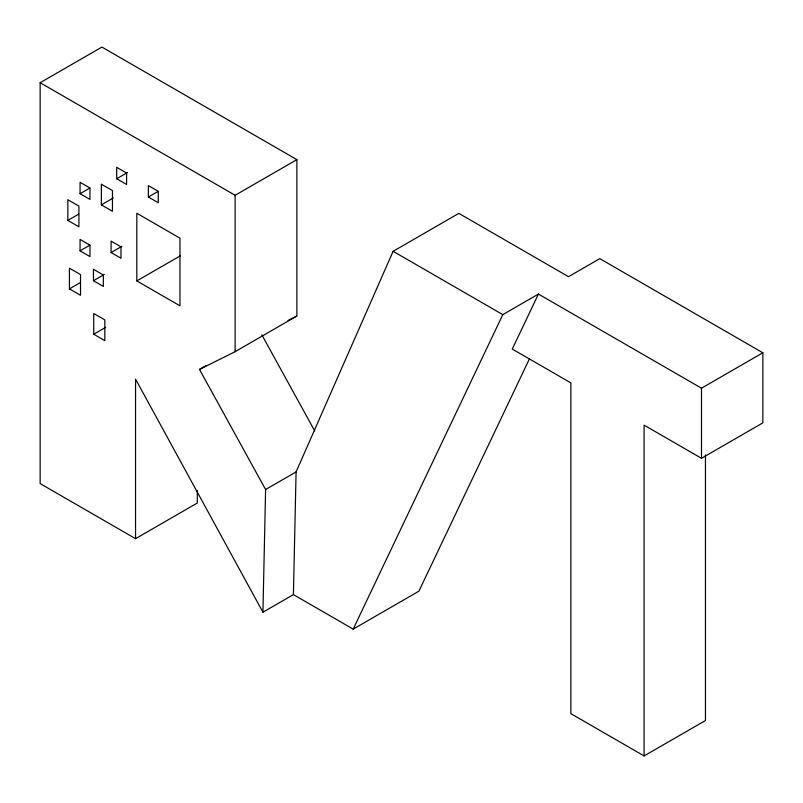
<?xml version="1.0" encoding="UTF-8"?>
<svg xmlns="http://www.w3.org/2000/svg" width="803" height="803" viewBox="0 0 803 803"><rect width="100%" height="100%" fill="white"/><g stroke="black" fill="none" stroke-linecap="round" stroke-linejoin="round"><path stroke-width="1.2" d="M705.456 454.889L705.456 720.512L644.096 755.934L644.096 425.158L701.491 458.292L762.85 422.87L762.85 352.778L599.791 258.636L568.514 276.694L458.834 213.367L393.119 251.309L296.086 471.933L293.416 594.611L262.932 612.207L265.602 489.529L199.495 369.42L206 365.666M293.416 594.611L353.19 629.12L502.808 314.635L538.432 294.059L701.491 388.2L762.85 352.778M538.432 294.059L512.274 349.054L570.863 382.88L570.863 713.656L644.096 755.934M529.478 358.76L418.895 591.189L353.19 629.12M197.307 490.553L197.307 503.019L135.556 538.672L40.15 483.587L40.15 82.719L101.901 47.066L296.879 159.636L296.879 316.021L235.128 351.674L199.495 369.42M80.069 193.704L89.966 199.425L89.966 187.992L80.069 182.281L80.069 193.704L89.816 188.073M116.696 178.748L126.593 184.459L126.593 173.026L116.696 167.315L116.696 178.748L127.526 172.484M67.833 220.403L78.915 226.797L78.915 206.09L67.833 199.696L67.833 220.403L78.674 214.15M101.359 204.875L112.45 211.279L112.45 190.572L101.359 184.168L101.359 204.875L113.283 198M148.364 197.026L158.261 202.737L158.261 191.315L148.364 185.603L148.364 197.026L158.111 191.395M80.069 250.847L89.966 256.558L89.966 245.126L80.069 239.414L80.069 250.847L89.816 245.216M111.095 252.543L120.992 258.265L120.992 246.832L111.095 241.121L111.095 252.543L121.936 246.29M69.429 288.889L80.521 295.283L80.521 274.576L69.429 268.182L69.429 288.889L80.27 282.636M40.15 82.719L235.128 195.28L296.879 159.636M93.449 280.699L103.346 286.42L103.346 274.987L93.449 269.276L93.449 280.699L104.28 274.445M136.821 280.92L179.972 305.833L179.972 238.18L136.821 213.267L136.821 280.92L180.163 255.896M93.74 334.239L104.822 340.633L104.822 319.925L93.74 313.521L93.74 334.239L105.655 327.353M265.602 489.529L296.086 471.933M287.976 320.457L296.879 316.021M393.119 251.309L502.808 314.635M261.858 334.861L314.736 430.95M262.932 612.207L135.556 379.146L135.556 538.672M701.491 388.2L701.491 458.292M235.128 195.28L235.128 351.674"/></g></svg>
